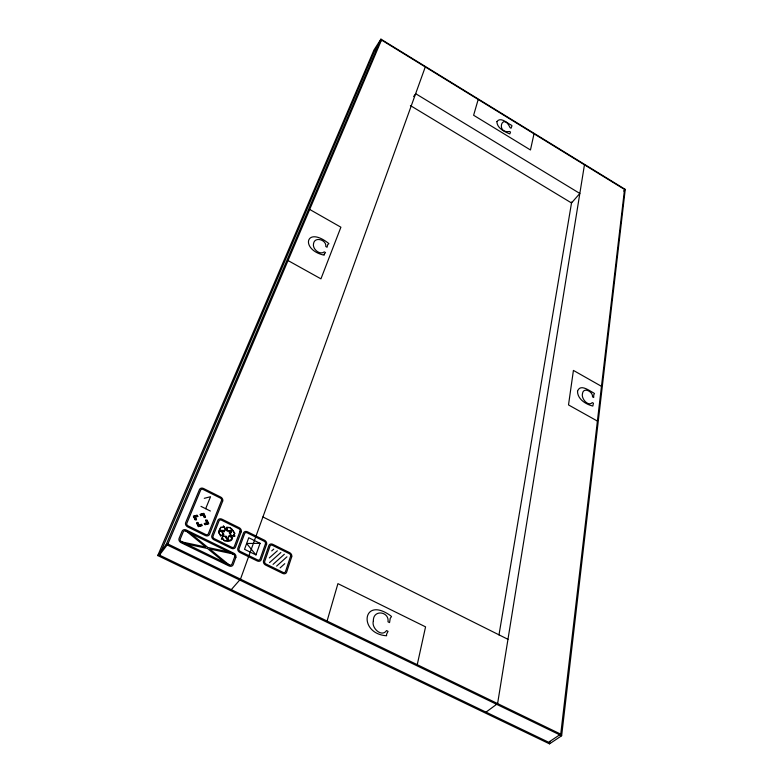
<?xml version="1.0" encoding="UTF-8"?>
<svg xmlns="http://www.w3.org/2000/svg" width="783" height="783" viewBox="0 0 783 783"><rect width="100%" height="100%" fill="white"/><g stroke="black" fill="none" stroke-linecap="round" stroke-linejoin="round"><path stroke-width="1.17" d="M561.646 735.766L625.245 189.388L380.93 39.15L373.99 49.965L157.755 555.578L549.5 743.85L561.646 735.766L166.211 544.479L157.755 555.578M560.736 734.141L624.521 189.457L381.487 40.021L374.538 50.836L159.429 555.088L548.619 742.235L560.736 734.141L167.895 543.999L159.429 555.088M549.5 743.85L549.803 741.423M584.451 164.822L497.606 703.584L486.018 712.139M498.977 634.964L571.678 201.994M417.241 664.689L425.56 626.86L337.923 583.638L327.079 621.046M534.016 133.805L530.463 149.974L473.617 115.258L478.188 99.48M255.943 554.912L260.064 543.324L248.749 537.735L244.521 549.314L255.943 554.912L246.645 543.5L260.064 543.324M425.286 66.956L240.489 579.136L231.288 589.638M205.665 508.696L210.539 496.725L204.285 498.321M167.895 543.999L381.487 40.021M166.211 544.479L380.93 39.15M413.639 96.573L414.98 94.645M623.728 191.062L625.245 189.388M280.148 567.861L284.758 563.682M276.605 566.129L286.94 556.811M273.061 564.386L284.356 554.256M280.852 552.524L269.509 562.634M269.323 557.917L277.348 550.792M271.74 550.899L273.756 549.128M201.662 524.258L199.048 524.982L197.796 522.359M204.265 523.533L206.859 522.809L205.606 520.206M201.789 524.522L198.911 525.324L197.531 522.437M204.383 523.798L207.241 523.005L205.86 520.127M201.936 525.364L198.5 526.323L196.856 522.878M204.98 524.522L208.386 523.573L206.741 520.137M202.063 525.638L198.363 526.665L196.592 522.946M205.107 524.786L208.777 523.758L207.006 520.069M197.913 516.418L195.3 517.123L196.543 519.736M200.517 515.703L203.11 514.999L204.353 517.602M197.062 515.175L193.372 516.173L195.133 519.873M200.115 514.343L203.776 513.345L205.537 517.025M197.189 515.429L193.763 516.369L195.398 519.804M200.242 514.607L203.639 513.677L205.283 517.093M197.786 516.154L194.908 516.937L196.279 519.814M200.389 515.439L203.247 514.666L204.617 517.524M200.977 506.376L210.363 511.025M262.922 516.956L507.971 639.32M288.027 260.543L320.942 278.846L340.899 227.207L309.686 209.433M597.4 421.068L568.507 404.928L573.42 370.418L601.471 386.322M410.38 105.558L571.512 202.963L579.831 193.46L415.646 93.676M218.555 532.009L220.708 536.012L223.86 534.398L221.452 530.903L219.279 531.021L218.555 532.009M577.511 391.285C577.531 399.222 585.89 404.351 592.829 406.054L593.436 403.225L592.32 402.599C588.16 407.033 581.015 398.469 582.454 393.692C583.325 386.538 593.083 391.637 592.545 396.873L593.68 397.519L593.759 394.71L594.503 393.653L593.788 393.007C589.374 390.766 580.144 383.337 577.511 391.285M324.191 254.221L324.172 255.189C300.075 249.855 305.517 225.524 328.136 243.004L328.889 243.699L327.744 244.609L327.049 247.242L325.777 246.518C326.834 239.941 314.551 235.977 313.494 243.807C312.319 248.994 319.787 255.434 324.279 251.881L325.532 252.586L324.191 254.221M373.354 621.076C371.142 627.819 381.673 637.773 386.528 630.589L388.055 631.333L386.557 634.24L386.587 635.767C357.948 633.848 362.275 595.286 390.6 615.722L391.529 616.573L390.228 618.316L389.552 622.593L388.006 621.839C389.513 611.366 372.884 609.047 373.354 621.076M231.494 529.298L230.907 530.923L227.178 530.688L226.845 527.488L230.202 527.762L231.494 529.298M231.709 529.318L231.054 531.138L226.982 530.884L226.61 527.262L230.222 527.566L231.709 529.318M496.882 121.6C497.019 128.158 504.458 131.779 509.831 133.913L510.526 132.082L509.557 131.485C495.267 133.815 502.471 111.411 510.066 127.639L511.054 128.236L511.994 125.73L511.377 125.182C507.325 123.332 500.68 116.393 496.882 121.6M234.538 533.243L233.569 535.396L234.254 535.787L231.416 535.65L229.771 533.213L230.476 533.624L232.306 529.876L234.538 533.243M234.753 533.252L233.853 535.337L235.066 536.022L231.318 535.856L229.145 532.636L230.368 533.35L232.052 529.171L234.753 533.252M291.707 556.801L286.647 572.158A3.435 2.809 43.8 0 1 282.722 573.44L265.623 565.072A3.445 2.829 42.2 0 1 263.538 560.824L268.872 545.526A3.406 2.77 41.7 0 1 272.807 544.332L289.622 552.641A3.396 2.75 43.1 0 1 291.707 556.801M290.571 556.243L285.501 571.59A2.124 1.742 43.8 0 1 283.074 572.383L265.985 564.014A2.134 1.752 42.2 0 1 264.703 561.391L270.018 546.094A2.104 1.713 41.7 0 1 272.455 545.35L289.279 553.669A2.095 1.703 43.1 0 1 290.571 556.243M266.582 544.391L261.219 559.688A3.455 2.838 41.4 0 1 257.196 560.941L239.921 552.485A3.465 2.868 39.7 0 1 237.856 548.237L243.513 532.998A3.426 2.799 39.3 0 1 247.526 531.823L264.517 540.231A3.416 2.78 40.9 0 1 266.582 544.391M265.437 543.823L260.054 559.121A2.134 1.762 41.4 0 1 257.568 559.894L240.303 551.438A2.143 1.772 39.7 0 1 239.03 548.814L244.668 533.566A2.114 1.732 39.3 0 1 247.154 532.841L264.155 541.249A2.104 1.723 40.9 0 1 265.437 543.823M235.83 557.467L233.168 564.66A3.504 2.936 39.7 0 1 229.008 565.952L181.118 542.697A3.553 2.985 34.5 0 1 179.092 538.361L182.067 531.236A3.533 2.956 34.4 0 1 186.364 530.032L233.755 553.199A3.484 2.907 39.5 0 1 235.83 557.467M234.646 556.889L231.974 564.083A2.173 1.82 39.7 0 1 229.409 564.876L181.558 541.63A2.192 1.85 34.5 0 1 180.305 538.949L183.271 531.823A2.183 1.83 34.4 0 1 185.933 531.08L233.363 554.247A2.153 1.801 39.5 0 1 234.646 556.889M240.029 531.275L234.332 546.505A2.143 1.772 38.9 0 1 231.797 547.268L214.336 538.724A2.153 1.791 37.1 0 1 213.084 536.091L219.044 520.91A2.134 1.752 36.9 0 1 221.579 520.206L238.766 528.701A2.124 1.732 38.5 0 1 240.029 531.275M241.193 531.853L235.507 547.082A3.465 2.878 38.9 0 1 231.396 548.315L213.935 539.761A3.484 2.897 37.1 0 1 211.89 535.513L217.87 520.333A3.445 2.829 36.9 0 1 221.981 519.188L239.148 527.683A3.435 2.809 38.5 0 1 241.193 531.853M218.976 531.569L218.77 532.665L220.757 535.738L223.556 534.3L221.344 531.099L218.976 531.569M221.511 500.552L208.327 533.761A2.163 1.791 36.2 0 1 205.733 534.505L188.096 525.863A2.173 1.801 34.4 0 1 186.843 523.23L200.624 490.138A2.114 1.713 34.3 0 1 203.169 489.492L220.277 498.027A2.104 1.703 35.8 0 1 221.511 500.552M222.666 501.13L209.521 534.349A3.494 2.897 36.2 0 1 205.322 535.543L187.666 526.9A3.514 2.917 34.4 0 1 185.649 522.643L199.459 489.561A3.426 2.77 34.3 0 1 203.57 488.504L220.669 497.039A3.406 2.76 35.8 0 1 222.666 501.13M222.901 536.11L221.374 539.144L222.48 538.577L224.555 540.838L228.89 541.082L225.592 536.962L226.698 536.394L222.901 536.11M223.047 536.326L221.892 538.626L222.519 538.303L224.163 540.524L228.147 540.838L225.289 536.864L225.935 536.541L223.047 536.326M232.297 537.794L229.996 540.789L227.667 538.968L229.213 536.003L232.297 537.794M232.58 537.735C232.492 541.043 228.548 542.13 227.413 538.949L229.106 535.719L232.58 537.735M220.708 527.351L218.907 530.747L223.918 530.668L224.055 531.96L225.67 529.014L223.409 525.843L223.547 527.096L220.708 527.351M220.884 527.497L219.406 530.306L224.104 530.482L224.192 531.246L225.426 528.995L223.703 526.587L223.781 527.311L220.884 527.497M207.495 548.491L185.258 543.745L181.245 541.797L205.714 547.033L185.835 530.717L189.819 532.665L207.887 547.493L229.752 552.172L233.667 554.08L209.668 548.961L229.507 565.238L225.563 563.329L207.495 548.491"/></g></svg>
